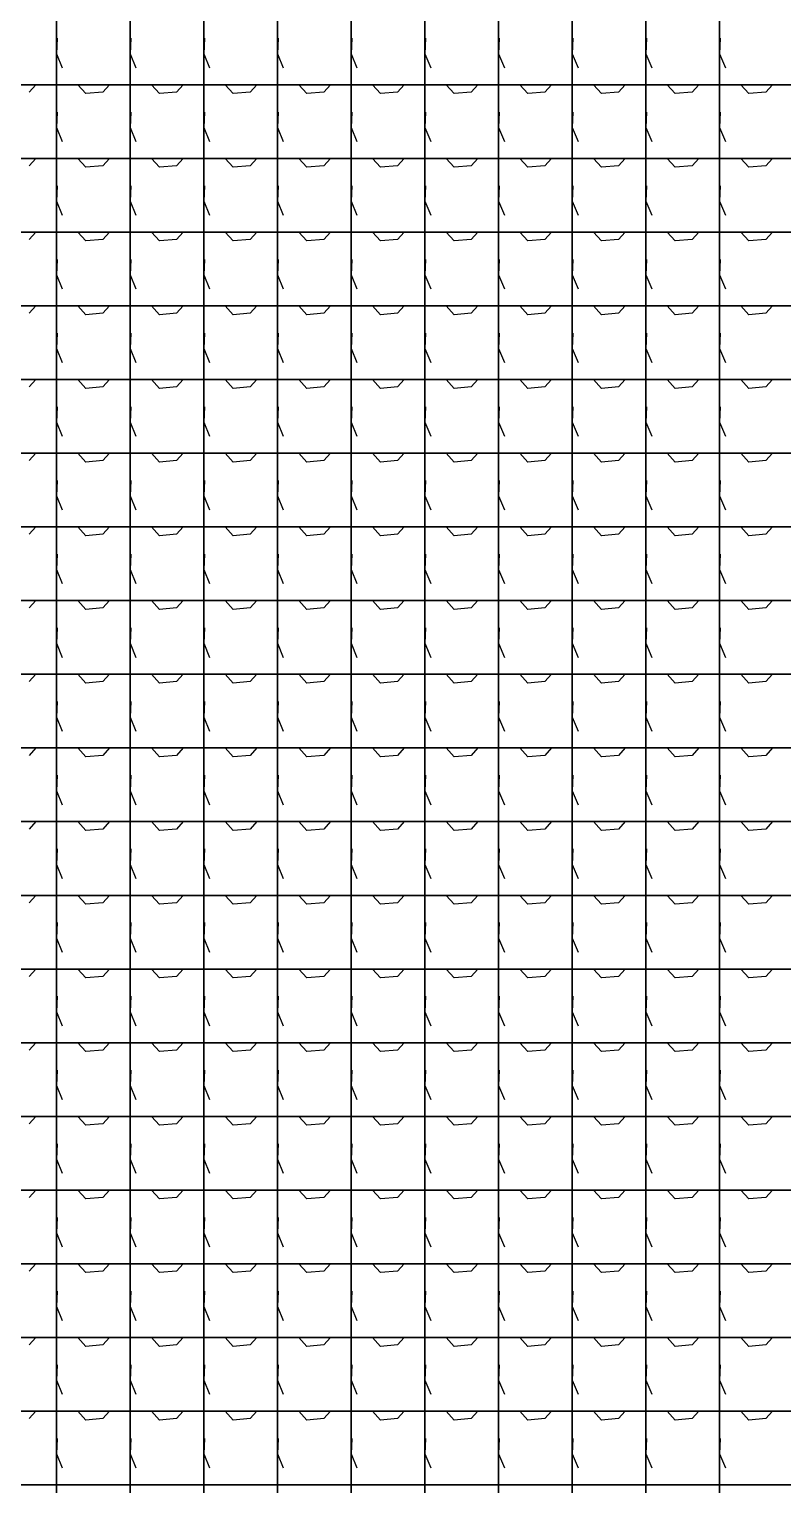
# Model space of a CAD drawing. Header units: inches. Extents: x 0 to 2763, y 0 to 1500.
# Drawn here: x 981 to 1241, y 508 to 1010 of the extents above; entities that cross this region are included whole.
import ezdxf

# ---------------------------------------------------------------- set-up
doc = ezdxf.new("R2010")
doc.units = ezdxf.units.IN
doc.header["$MEASUREMENT"] = 0

# ---------------------------------------------------------------- blocks, each defined once
blk = doc.blocks.new('*U1')
at = {"color": 254, "true_color": 0xfeeab9}
blk.add_lwpolyline([(-12.7, -12.7), (12.7, -12.7), (12.7, 12.7), (-12.7, 12.7), (-12.7, -12.7)], dxfattribs=at)
blk = doc.blocks.new('*U2')
at = {"color": 0, "linetype": 'ByBlock', "lineweight": -2, "transparency": 16777216}
for p in [(965.2, 990.6), (990.6, 990.6), (1016, 990.6), (1041.4, 990.6), (1066.8, 990.6), (1092.2, 990.6), (1117.6, 990.6), (1143, 990.6), (1168.4, 990.6), (1193.8, 990.6), (1219.2, 990.6), (965.2, 965.2), (990.6, 965.2), (1016, 965.2), (1041.4, 965.2), (1066.8, 965.2), (1092.2, 965.2), (1117.6, 965.2), (1143, 965.2), (1168.4, 965.2), (1193.8, 965.2), (1219.2, 965.2), (965.2, 939.8), (990.6, 939.8), (1016, 939.8), (1041.4, 939.8), (1066.8, 939.8), (1092.2, 939.8), (1117.6, 939.8), (1143, 939.8), (1168.4, 939.8), (1193.8, 939.8), (1219.2, 939.8), (965.2, 914.4), (990.6, 914.4), (1016, 914.4), (1041.4, 914.4), (1066.8, 914.4), (1092.2, 914.4), (1117.6, 914.4), (1143, 914.4), (1168.4, 914.4), (1193.8, 914.4), (1219.2, 914.4), (965.2, 889), (990.6, 889), (1016, 889), (1041.4, 889), (1066.8, 889), (1092.2, 889), (1117.6, 889), (1143, 889), (1168.4, 889), (1193.8, 889), (1219.2, 889), (965.2, 863.6), (990.6, 863.6), (1016, 863.6), (1041.4, 863.6), (1066.8, 863.6), (1092.2, 863.6), (1117.6, 863.6), (1143, 863.6), (1168.4, 863.6), (1193.8, 863.6), (1219.2, 863.6), (965.2, 838.2), (990.6, 838.2), (1016, 838.2), (1041.4, 838.2), (1066.8, 838.2), (1092.2, 838.2), (1117.6, 838.2), (1143, 838.2), (1168.4, 838.2), (1193.8, 838.2), (1219.2, 838.2), (965.2, 812.8), (990.6, 812.8), (1016, 812.8), (1041.4, 812.8), (1066.8, 812.8), (1092.2, 812.8), (1117.6, 812.8), (1143, 812.8), (1168.4, 812.8), (1193.8, 812.8), (1219.2, 812.8), (965.2, 787.4), (990.6, 787.4), (1016, 787.4), (1041.4, 787.4), (1066.8, 787.4), (1092.2, 787.4), (1117.6, 787.4), (1143, 787.4), (1168.4, 787.4), (1193.8, 787.4), (1219.2, 787.4), (965.2, 762), (990.6, 762), (1016, 762), (1041.4, 762), (1066.8, 762), (1092.2, 762), (1117.6, 762), (1143, 762), (1168.4, 762), (1193.8, 762), (1219.2, 762), (965.2, 736.6), (990.6, 736.6), (1016, 736.6), (1041.4, 736.6), (1066.8, 736.6), (1092.2, 736.6), (1117.6, 736.6), (1143, 736.6), (1168.4, 736.6), (1193.8, 736.6), (1219.2, 736.6), (965.2, 711.2), (990.6, 711.2), (1016, 711.2), (1041.4, 711.2), (1066.8, 711.2), (1092.2, 711.2), (1117.6, 711.2), (1143, 711.2), (1168.4, 711.2), (1193.8, 711.2), (1219.2, 711.2), (965.2, 685.8), (990.6, 685.8), (1016, 685.8), (1041.4, 685.8), (1066.8, 685.8), (1092.2, 685.8), (1117.6, 685.8), (1143, 685.8), (1168.4, 685.8), (1193.8, 685.8), (1219.2, 685.8), (965.2, 660.4), (990.6, 660.4), (1016, 660.4), (1041.4, 660.4), (1066.8, 660.4), (1092.2, 660.4), (1117.6, 660.4), (1143, 660.4), (1168.4, 660.4), (1193.8, 660.4), (1219.2, 660.4), (965.2, 635), (990.6, 635), (1016, 635), (1041.4, 635), (1066.8, 635), (1092.2, 635), (1117.6, 635), (1143, 635), (1168.4, 635), (1193.8, 635), (1219.2, 635), (965.2, 609.6), (990.6, 609.6), (1016, 609.6), (1041.4, 609.6), (1066.8, 609.6), (1092.2, 609.6), (1117.6, 609.6), (1143, 609.6), (1168.4, 609.6), (1193.8, 609.6), (1219.2, 609.6), (965.2, 584.2), (990.6, 584.2), (1016, 584.2), (1041.4, 584.2), (1066.8, 584.2), (1092.2, 584.2), (1117.6, 584.2), (1143, 584.2), (1168.4, 584.2), (1193.8, 584.2), (1219.2, 584.2), (965.2, 558.8), (990.6, 558.8), (1016, 558.8), (1041.4, 558.8), (1066.8, 558.8), (1092.2, 558.8), (1117.6, 558.8), (1143, 558.8), (1168.4, 558.8), (1193.8, 558.8), (1219.2, 558.8), (965.2, 533.4), (990.6, 533.4), (1016, 533.4), (1041.4, 533.4), (1066.8, 533.4), (1092.2, 533.4), (1117.6, 533.4), (1143, 533.4), (1168.4, 533.4), (1193.8, 533.4), (1219.2, 533.4), (965.2, 508), (990.6, 508), (1016, 508), (1041.4, 508), (1066.8, 508), (1092.2, 508), (1117.6, 508), (1143, 508), (1168.4, 508), (1193.8, 508), (1219.2, 508), (965.2, 482.6), (990.6, 482.6), (1016, 482.6), (1041.4, 482.6), (1066.8, 482.6), (1092.2, 482.6), (1117.6, 482.6), (1143, 482.6), (1168.4, 482.6), (1193.8, 482.6), (1219.2, 482.6)]:
    blk.add_blockref('*U1', p, dxfattribs=at)

msp = doc.modelspace()

# ---------------------------------------------------------------- linework, layer by layer
at = {"linetype": 'Continuous'}
for p, q in [((990.85, 1006.6), (990.6, 1001.27)), ((1016.25, 1006.6), (1016, 1001.27)), ((1041.65, 1006.6), (1041.4, 1001.27)), ((1067.05, 1006.6), (1066.8, 1001.27)), ((1092.45, 1006.6), (1092.2, 1001.27)), ((1117.85, 1006.6), (1117.6, 1001.27)), ((1143.25, 1006.6), (1143, 1001.27)), ((1168.65, 1006.6), (1168.4, 1001.27)), ((1194.05, 1006.6), (1193.8, 1001.27)), ((1219.45, 1006.6), (1219.2, 1001.27)), ((990.6, 1001.27), (992.63, 996.44)), ((1016, 1001.27), (1018.03, 996.44)), ((1041.4, 1001.27), (1043.43, 996.44)), ((1066.8, 1001.27), (1068.83, 996.44)), ((1092.2, 1001.27), (1094.23, 996.44)), ((1117.6, 1001.27), (1119.63, 996.44)), ((1143, 1001.27), (1145.03, 996.44)), ((1168.4, 1001.27), (1170.43, 996.44)), ((1193.8, 1001.27), (1195.83, 996.44)), ((1219.2, 1001.27), (1221.23, 996.44)), ((983.49, 990.6), (981.2, 988.06)), ((1000.76, 987.55), (997.97, 990.6)), ((1008.89, 990.6), (1006.6, 988.06)), ((1026.16, 987.55), (1023.37, 990.6)), ((1034.29, 990.6), (1032, 988.06)), ((1051.56, 987.55), (1048.77, 990.6)), ((1059.69, 990.6), (1057.4, 988.06)), ((1076.96, 987.55), (1074.17, 990.6)), ((1085.09, 990.6), (1082.8, 988.06)), ((1102.36, 987.55), (1099.57, 990.6)), ((1110.49, 990.6), (1108.2, 988.06)), ((1127.76, 987.55), (1124.97, 990.6)), ((1135.89, 990.6), (1133.6, 988.06)), ((1153.16, 987.55), (1150.37, 990.6)), ((1161.29, 990.6), (1159, 988.06)), ((1178.56, 987.55), (1175.77, 990.6)), ((1186.69, 990.6), (1184.4, 988.06)), ((1203.96, 987.55), (1201.17, 990.6)), ((1212.09, 990.6), (1209.8, 988.06)), ((1229.36, 987.55), (1226.57, 990.6)), ((1237.49, 990.6), (1235.2, 988.06)), ((1006.6, 988.06), (1000.76, 987.55)), ((1032, 988.06), (1026.16, 987.55)), ((1057.4, 988.06), (1051.56, 987.55)), ((1082.8, 988.06), (1076.96, 987.55)), ((1108.2, 988.06), (1102.36, 987.55)), ((1133.6, 988.06), (1127.76, 987.55)), ((1159, 988.06), (1153.16, 987.55)), ((1184.4, 988.06), (1178.56, 987.55)), ((1209.8, 988.06), (1203.96, 987.55)), ((1235.2, 988.06), (1229.36, 987.55)), ((990.85, 981.2), (990.6, 975.87)), ((1016.25, 981.2), (1016, 975.87)), ((1041.65, 981.2), (1041.4, 975.87)), ((1067.05, 981.2), (1066.8, 975.87)), ((1092.45, 981.2), (1092.2, 975.87)), ((1117.85, 981.2), (1117.6, 975.87)), ((1143.25, 981.2), (1143, 975.87)), ((1168.65, 981.2), (1168.4, 975.87)), ((1194.05, 981.2), (1193.8, 975.87)), ((1219.45, 981.2), (1219.2, 975.87)), ((990.6, 975.87), (992.63, 971.04)), ((1016, 975.87), (1018.03, 971.04)), ((1041.4, 975.87), (1043.43, 971.04)), ((1066.8, 975.87), (1068.83, 971.04)), ((1092.2, 975.87), (1094.23, 971.04)), ((1117.6, 975.87), (1119.63, 971.04)), ((1143, 975.87), (1145.03, 971.04)), ((1168.4, 975.87), (1170.43, 971.04)), ((1193.8, 975.87), (1195.83, 971.04)), ((1219.2, 975.87), (1221.23, 971.04)), ((983.49, 965.2), (981.2, 962.66)), ((1000.76, 962.15), (997.97, 965.2)), ((1008.89, 965.2), (1006.6, 962.66)), ((1026.16, 962.15), (1023.37, 965.2)), ((1034.29, 965.2), (1032, 962.66)), ((1051.56, 962.15), (1048.77, 965.2)), ((1059.69, 965.2), (1057.4, 962.66)), ((1076.96, 962.15), (1074.17, 965.2)), ((1085.09, 965.2), (1082.8, 962.66)), ((1102.36, 962.15), (1099.57, 965.2)), ((1110.49, 965.2), (1108.2, 962.66)), ((1127.76, 962.15), (1124.97, 965.2)), ((1135.89, 965.2), (1133.6, 962.66)), ((1153.16, 962.15), (1150.37, 965.2)), ((1161.29, 965.2), (1159, 962.66)), ((1178.56, 962.15), (1175.77, 965.2)), ((1186.69, 965.2), (1184.4, 962.66)), ((1203.96, 962.15), (1201.17, 965.2)), ((1212.09, 965.2), (1209.8, 962.66)), ((1229.36, 962.15), (1226.57, 965.2)), ((1237.49, 965.2), (1235.2, 962.66)), ((1006.6, 962.66), (1000.76, 962.15)), ((1032, 962.66), (1026.16, 962.15)), ((1057.4, 962.66), (1051.56, 962.15)), ((1082.8, 962.66), (1076.96, 962.15)), ((1108.2, 962.66), (1102.36, 962.15)), ((1133.6, 962.66), (1127.76, 962.15)), ((1159, 962.66), (1153.16, 962.15)), ((1184.4, 962.66), (1178.56, 962.15)), ((1209.8, 962.66), (1203.96, 962.15)), ((1235.2, 962.66), (1229.36, 962.15)), ((990.85, 955.8), (990.6, 950.47)), ((1016.25, 955.8), (1016, 950.47)), ((1041.65, 955.8), (1041.4, 950.47)), ((1067.05, 955.8), (1066.8, 950.47)), ((1092.45, 955.8), (1092.2, 950.47)), ((1117.85, 955.8), (1117.6, 950.47)), ((1143.25, 955.8), (1143, 950.47)), ((1168.65, 955.8), (1168.4, 950.47)), ((1194.05, 955.8), (1193.8, 950.47)), ((1219.45, 955.8), (1219.2, 950.47)), ((990.6, 950.47), (992.63, 945.64)), ((1016, 950.47), (1018.03, 945.64)), ((1041.4, 950.47), (1043.43, 945.64)), ((1066.8, 950.47), (1068.83, 945.64)), ((1092.2, 950.47), (1094.23, 945.64)), ((1117.6, 950.47), (1119.63, 945.64)), ((1143, 950.47), (1145.03, 945.64)), ((1168.4, 950.47), (1170.43, 945.64)), ((1193.8, 950.47), (1195.83, 945.64)), ((1219.2, 950.47), (1221.23, 945.64)), ((983.49, 939.8), (981.2, 937.26)), ((1000.76, 936.75), (997.97, 939.8)), ((1008.89, 939.8), (1006.6, 937.26)), ((1026.16, 936.75), (1023.37, 939.8)), ((1034.29, 939.8), (1032, 937.26)), ((1051.56, 936.75), (1048.77, 939.8)), ((1059.69, 939.8), (1057.4, 937.26)), ((1076.96, 936.75), (1074.17, 939.8)), ((1085.09, 939.8), (1082.8, 937.26)), ((1102.36, 936.75), (1099.57, 939.8)), ((1110.49, 939.8), (1108.2, 937.26)), ((1127.76, 936.75), (1124.97, 939.8)), ((1135.89, 939.8), (1133.6, 937.26)), ((1153.16, 936.75), (1150.37, 939.8)), ((1161.29, 939.8), (1159, 937.26)), ((1178.56, 936.75), (1175.77, 939.8)), ((1186.69, 939.8), (1184.4, 937.26)), ((1203.96, 936.75), (1201.17, 939.8)), ((1212.09, 939.8), (1209.8, 937.26)), ((1229.36, 936.75), (1226.57, 939.8)), ((1237.49, 939.8), (1235.2, 937.26)), ((1006.6, 937.26), (1000.76, 936.75)), ((1032, 937.26), (1026.16, 936.75)), ((1057.4, 937.26), (1051.56, 936.75)), ((1082.8, 937.26), (1076.96, 936.75)), ((1108.2, 937.26), (1102.36, 936.75)), ((1133.6, 937.26), (1127.76, 936.75)), ((1159, 937.26), (1153.16, 936.75)), ((1184.4, 937.26), (1178.56, 936.75)), ((1209.8, 937.26), (1203.96, 936.75)), ((1235.2, 937.26), (1229.36, 936.75)), ((990.85, 930.4), (990.6, 925.07)), ((1016.25, 930.4), (1016, 925.07)), ((1041.65, 930.4), (1041.4, 925.07)), ((1067.05, 930.4), (1066.8, 925.07)), ((1092.45, 930.4), (1092.2, 925.07)), ((1117.85, 930.4), (1117.6, 925.07)), ((1143.25, 930.4), (1143, 925.07)), ((1168.65, 930.4), (1168.4, 925.07)), ((1194.05, 930.4), (1193.8, 925.07)), ((1219.45, 930.4), (1219.2, 925.07)), ((990.6, 925.07), (992.63, 920.24)), ((1016, 925.07), (1018.03, 920.24)), ((1041.4, 925.07), (1043.43, 920.24)), ((1066.8, 925.07), (1068.83, 920.24)), ((1092.2, 925.07), (1094.23, 920.24)), ((1117.6, 925.07), (1119.63, 920.24)), ((1143, 925.07), (1145.03, 920.24)), ((1168.4, 925.07), (1170.43, 920.24)), ((1193.8, 925.07), (1195.83, 920.24)), ((1219.2, 925.07), (1221.23, 920.24)), ((983.49, 914.4), (981.2, 911.86)), ((1000.76, 911.35), (997.97, 914.4)), ((1008.89, 914.4), (1006.6, 911.86)), ((1026.16, 911.35), (1023.37, 914.4)), ((1034.29, 914.4), (1032, 911.86)), ((1051.56, 911.35), (1048.77, 914.4)), ((1059.69, 914.4), (1057.4, 911.86)), ((1076.96, 911.35), (1074.17, 914.4)), ((1085.09, 914.4), (1082.8, 911.86)), ((1102.36, 911.35), (1099.57, 914.4)), ((1110.49, 914.4), (1108.2, 911.86)), ((1127.76, 911.35), (1124.97, 914.4)), ((1135.89, 914.4), (1133.6, 911.86)), ((1153.16, 911.35), (1150.37, 914.4)), ((1161.29, 914.4), (1159, 911.86)), ((1178.56, 911.35), (1175.77, 914.4)), ((1186.69, 914.4), (1184.4, 911.86)), ((1203.96, 911.35), (1201.17, 914.4)), ((1212.09, 914.4), (1209.8, 911.86)), ((1229.36, 911.35), (1226.57, 914.4)), ((1237.49, 914.4), (1235.2, 911.86)), ((1006.6, 911.86), (1000.76, 911.35)), ((1032, 911.86), (1026.16, 911.35)), ((1057.4, 911.86), (1051.56, 911.35)), ((1082.8, 911.86), (1076.96, 911.35)), ((1108.2, 911.86), (1102.36, 911.35)), ((1133.6, 911.86), (1127.76, 911.35)), ((1159, 911.86), (1153.16, 911.35)), ((1184.4, 911.86), (1178.56, 911.35)), ((1209.8, 911.86), (1203.96, 911.35)), ((1235.2, 911.86), (1229.36, 911.35)), ((990.85, 905), (990.6, 899.67)), ((1016.25, 905), (1016, 899.67)), ((1041.65, 905), (1041.4, 899.67)), ((1067.05, 905), (1066.8, 899.67)), ((1092.45, 905), (1092.2, 899.67)), ((1117.85, 905), (1117.6, 899.67)), ((1143.25, 905), (1143, 899.67)), ((1168.65, 905), (1168.4, 899.67)), ((1194.05, 905), (1193.8, 899.67)), ((1219.45, 905), (1219.2, 899.67)), ((990.6, 899.67), (992.63, 894.84)), ((1016, 899.67), (1018.03, 894.84)), ((1041.4, 899.67), (1043.43, 894.84)), ((1066.8, 899.67), (1068.83, 894.84)), ((1092.2, 899.67), (1094.23, 894.84)), ((1117.6, 899.67), (1119.63, 894.84)), ((1143, 899.67), (1145.03, 894.84)), ((1168.4, 899.67), (1170.43, 894.84)), ((1193.8, 899.67), (1195.83, 894.84)), ((1219.2, 899.67), (1221.23, 894.84)), ((983.49, 889), (981.2, 886.46)), ((1000.76, 885.95), (997.97, 889)), ((1008.89, 889), (1006.6, 886.46)), ((1026.16, 885.95), (1023.37, 889)), ((1034.29, 889), (1032, 886.46)), ((1051.56, 885.95), (1048.77, 889)), ((1059.69, 889), (1057.4, 886.46)), ((1076.96, 885.95), (1074.17, 889)), ((1085.09, 889), (1082.8, 886.46)), ((1102.36, 885.95), (1099.57, 889)), ((1110.49, 889), (1108.2, 886.46)), ((1127.76, 885.95), (1124.97, 889)), ((1135.89, 889), (1133.6, 886.46)), ((1153.16, 885.95), (1150.37, 889)), ((1161.29, 889), (1159, 886.46)), ((1178.56, 885.95), (1175.77, 889)), ((1186.69, 889), (1184.4, 886.46)), ((1203.96, 885.95), (1201.17, 889)), ((1212.09, 889), (1209.8, 886.46)), ((1229.36, 885.95), (1226.57, 889)), ((1237.49, 889), (1235.2, 886.46)), ((1006.6, 886.46), (1000.76, 885.95)), ((1032, 886.46), (1026.16, 885.95)), ((1057.4, 886.46), (1051.56, 885.95)), ((1082.8, 886.46), (1076.96, 885.95)), ((1108.2, 886.46), (1102.36, 885.95)), ((1133.6, 886.46), (1127.76, 885.95)), ((1159, 886.46), (1153.16, 885.95)), ((1184.4, 886.46), (1178.56, 885.95)), ((1209.8, 886.46), (1203.96, 885.95)), ((1235.2, 886.46), (1229.36, 885.95)), ((990.85, 879.6), (990.6, 874.27)), ((1016.25, 879.6), (1016, 874.27)), ((1041.65, 879.6), (1041.4, 874.27)), ((1067.05, 879.6), (1066.8, 874.27)), ((1092.45, 879.6), (1092.2, 874.27)), ((1117.85, 879.6), (1117.6, 874.27)), ((1143.25, 879.6), (1143, 874.27)), ((1168.65, 879.6), (1168.4, 874.27)), ((1194.05, 879.6), (1193.8, 874.27)), ((1219.45, 879.6), (1219.2, 874.27)), ((990.6, 874.27), (992.63, 869.44)), ((1016, 874.27), (1018.03, 869.44)), ((1041.4, 874.27), (1043.43, 869.44)), ((1066.8, 874.27), (1068.83, 869.44)), ((1092.2, 874.27), (1094.23, 869.44)), ((1117.6, 874.27), (1119.63, 869.44)), ((1143, 874.27), (1145.03, 869.44)), ((1168.4, 874.27), (1170.43, 869.44)), ((1193.8, 874.27), (1195.83, 869.44)), ((1219.2, 874.27), (1221.23, 869.44)), ((983.49, 863.6), (981.2, 861.06)), ((1000.76, 860.55), (997.97, 863.6)), ((1008.89, 863.6), (1006.6, 861.06)), ((1026.16, 860.55), (1023.37, 863.6)), ((1034.29, 863.6), (1032, 861.06)), ((1051.56, 860.55), (1048.77, 863.6)), ((1059.69, 863.6), (1057.4, 861.06)), ((1076.96, 860.55), (1074.17, 863.6)), ((1085.09, 863.6), (1082.8, 861.06)), ((1102.36, 860.55), (1099.57, 863.6)), ((1110.49, 863.6), (1108.2, 861.06)), ((1127.76, 860.55), (1124.97, 863.6)), ((1135.89, 863.6), (1133.6, 861.06)), ((1153.16, 860.55), (1150.37, 863.6)), ((1161.29, 863.6), (1159, 861.06)), ((1178.56, 860.55), (1175.77, 863.6)), ((1186.69, 863.6), (1184.4, 861.06)), ((1203.96, 860.55), (1201.17, 863.6)), ((1212.09, 863.6), (1209.8, 861.06)), ((1229.36, 860.55), (1226.57, 863.6)), ((1237.49, 863.6), (1235.2, 861.06)), ((1006.6, 861.06), (1000.76, 860.55)), ((1032, 861.06), (1026.16, 860.55)), ((1057.4, 861.06), (1051.56, 860.55)), ((1082.8, 861.06), (1076.96, 860.55)), ((1108.2, 861.06), (1102.36, 860.55)), ((1133.6, 861.06), (1127.76, 860.55)), ((1159, 861.06), (1153.16, 860.55)), ((1184.4, 861.06), (1178.56, 860.55)), ((1209.8, 861.06), (1203.96, 860.55)), ((1235.2, 861.06), (1229.36, 860.55)), ((990.85, 854.2), (990.6, 848.87)), ((1016.25, 854.2), (1016, 848.87)), ((1041.65, 854.2), (1041.4, 848.87)), ((1067.05, 854.2), (1066.8, 848.87)), ((1092.45, 854.2), (1092.2, 848.87)), ((1117.85, 854.2), (1117.6, 848.87)), ((1143.25, 854.2), (1143, 848.87)), ((1168.65, 854.2), (1168.4, 848.87)), ((1194.05, 854.2), (1193.8, 848.87)), ((1219.45, 854.2), (1219.2, 848.87)), ((990.6, 848.87), (992.63, 844.04)), ((1016, 848.87), (1018.03, 844.04)), ((1041.4, 848.87), (1043.43, 844.04)), ((1066.8, 848.87), (1068.83, 844.04)), ((1092.2, 848.87), (1094.23, 844.04)), ((1117.6, 848.87), (1119.63, 844.04)), ((1143, 848.87), (1145.03, 844.04)), ((1168.4, 848.87), (1170.43, 844.04)), ((1193.8, 848.87), (1195.83, 844.04)), ((1219.2, 848.87), (1221.23, 844.04)), ((983.49, 838.2), (981.2, 835.66)), ((1000.76, 835.15), (997.97, 838.2)), ((1008.89, 838.2), (1006.6, 835.66)), ((1026.16, 835.15), (1023.37, 838.2)), ((1034.29, 838.2), (1032, 835.66)), ((1051.56, 835.15), (1048.77, 838.2)), ((1059.69, 838.2), (1057.4, 835.66)), ((1076.96, 835.15), (1074.17, 838.2)), ((1085.09, 838.2), (1082.8, 835.66)), ((1102.36, 835.15), (1099.57, 838.2)), ((1110.49, 838.2), (1108.2, 835.66)), ((1127.76, 835.15), (1124.97, 838.2)), ((1135.89, 838.2), (1133.6, 835.66)), ((1153.16, 835.15), (1150.37, 838.2)), ((1161.29, 838.2), (1159, 835.66)), ((1178.56, 835.15), (1175.77, 838.2)), ((1186.69, 838.2), (1184.4, 835.66)), ((1203.96, 835.15), (1201.17, 838.2)), ((1212.09, 838.2), (1209.8, 835.66)), ((1229.36, 835.15), (1226.57, 838.2)), ((1237.49, 838.2), (1235.2, 835.66)), ((1006.6, 835.66), (1000.76, 835.15)), ((1032, 835.66), (1026.16, 835.15)), ((1057.4, 835.66), (1051.56, 835.15)), ((1082.8, 835.66), (1076.96, 835.15)), ((1108.2, 835.66), (1102.36, 835.15)), ((1133.6, 835.66), (1127.76, 835.15)), ((1159, 835.66), (1153.16, 835.15)), ((1184.4, 835.66), (1178.56, 835.15)), ((1209.8, 835.66), (1203.96, 835.15)), ((1235.2, 835.66), (1229.36, 835.15)), ((990.85, 828.8), (990.6, 823.47)), ((1016.25, 828.8), (1016, 823.47)), ((1041.65, 828.8), (1041.4, 823.47)), ((1067.05, 828.8), (1066.8, 823.47)), ((1092.45, 828.8), (1092.2, 823.47)), ((1117.85, 828.8), (1117.6, 823.47)), ((1143.25, 828.8), (1143, 823.47)), ((1168.65, 828.8), (1168.4, 823.47)), ((1194.05, 828.8), (1193.8, 823.47)), ((1219.45, 828.8), (1219.2, 823.47)), ((990.6, 823.47), (992.63, 818.64)), ((1016, 823.47), (1018.03, 818.64)), ((1041.4, 823.47), (1043.43, 818.64)), ((1066.8, 823.47), (1068.83, 818.64)), ((1092.2, 823.47), (1094.23, 818.64)), ((1117.6, 823.47), (1119.63, 818.64)), ((1143, 823.47), (1145.03, 818.64)), ((1168.4, 823.47), (1170.43, 818.64)), ((1193.8, 823.47), (1195.83, 818.64)), ((1219.2, 823.47), (1221.23, 818.64)), ((983.49, 812.8), (981.2, 810.26)), ((1000.76, 809.75), (997.97, 812.8)), ((1006.6, 810.26), (1000.76, 809.75)), ((1008.89, 812.8), (1006.6, 810.26)), ((1026.16, 809.75), (1023.37, 812.8)), ((1032, 810.26), (1026.16, 809.75)), ((1034.29, 812.8), (1032, 810.26)), ((1051.56, 809.75), (1048.77, 812.8)), ((1057.4, 810.26), (1051.56, 809.75)), ((1059.69, 812.8), (1057.4, 810.26)), ((1076.96, 809.75), (1074.17, 812.8)), ((1082.8, 810.26), (1076.96, 809.75)), ((1085.09, 812.8), (1082.8, 810.26)), ((1102.36, 809.75), (1099.57, 812.8)), ((1108.2, 810.26), (1102.36, 809.75)), ((1110.49, 812.8), (1108.2, 810.26)), ((1127.76, 809.75), (1124.97, 812.8)), ((1133.6, 810.26), (1127.76, 809.75)), ((1135.89, 812.8), (1133.6, 810.26)), ((1153.16, 809.75), (1150.37, 812.8)), ((1159, 810.26), (1153.16, 809.75)), ((1161.29, 812.8), (1159, 810.26)), ((1178.56, 809.75), (1175.77, 812.8)), ((1184.4, 810.26), (1178.56, 809.75)), ((1186.69, 812.8), (1184.4, 810.26)), ((1203.96, 809.75), (1201.17, 812.8)), ((1209.8, 810.26), (1203.96, 809.75)), ((1212.09, 812.8), (1209.8, 810.26)), ((1229.36, 809.75), (1226.57, 812.8)), ((1235.2, 810.26), (1229.36, 809.75)), ((1237.49, 812.8), (1235.2, 810.26)), ((990.85, 803.4), (990.6, 798.07)), ((1016.25, 803.4), (1016, 798.07)), ((1041.65, 803.4), (1041.4, 798.07)), ((1067.05, 803.4), (1066.8, 798.07)), ((1092.45, 803.4), (1092.2, 798.07)), ((1117.85, 803.4), (1117.6, 798.07)), ((1143.25, 803.4), (1143, 798.07)), ((1168.65, 803.4), (1168.4, 798.07)), ((1194.05, 803.4), (1193.8, 798.07)), ((1219.45, 803.4), (1219.2, 798.07)), ((990.6, 798.07), (992.63, 793.24)), ((1016, 798.07), (1018.03, 793.24)), ((1041.4, 798.07), (1043.43, 793.24)), ((1066.8, 798.07), (1068.83, 793.24)), ((1092.2, 798.07), (1094.23, 793.24)), ((1117.6, 798.07), (1119.63, 793.24)), ((1143, 798.07), (1145.03, 793.24)), ((1168.4, 798.07), (1170.43, 793.24)), ((1193.8, 798.07), (1195.83, 793.24)), ((1219.2, 798.07), (1221.23, 793.24)), ((983.49, 787.4), (981.2, 784.86)), ((1000.76, 784.35), (997.97, 787.4)), ((1006.6, 784.86), (1000.76, 784.35)), ((1008.89, 787.4), (1006.6, 784.86)), ((1026.16, 784.35), (1023.37, 787.4)), ((1032, 784.86), (1026.16, 784.35)), ((1034.29, 787.4), (1032, 784.86)), ((1051.56, 784.35), (1048.77, 787.4)), ((1057.4, 784.86), (1051.56, 784.35)), ((1059.69, 787.4), (1057.4, 784.86)), ((1076.96, 784.35), (1074.17, 787.4)), ((1082.8, 784.86), (1076.96, 784.35)), ((1085.09, 787.4), (1082.8, 784.86)), ((1102.36, 784.35), (1099.57, 787.4)), ((1108.2, 784.86), (1102.36, 784.35)), ((1110.49, 787.4), (1108.2, 784.86)), ((1127.76, 784.35), (1124.97, 787.4)), ((1133.6, 784.86), (1127.76, 784.35)), ((1135.89, 787.4), (1133.6, 784.86)), ((1153.16, 784.35), (1150.37, 787.4)), ((1159, 784.86), (1153.16, 784.35)), ((1161.29, 787.4), (1159, 784.86)), ((1178.56, 784.35), (1175.77, 787.4)), ((1184.4, 784.86), (1178.56, 784.35)), ((1186.69, 787.4), (1184.4, 784.86)), ((1203.96, 784.35), (1201.17, 787.4)), ((1209.8, 784.86), (1203.96, 784.35)), ((1212.09, 787.4), (1209.8, 784.86)), ((1229.36, 784.35), (1226.57, 787.4)), ((1235.2, 784.86), (1229.36, 784.35)), ((1237.49, 787.4), (1235.2, 784.86)), ((990.85, 778), (990.6, 772.67)), ((1016.25, 778), (1016, 772.67)), ((1041.65, 778), (1041.4, 772.67)), ((1067.05, 778), (1066.8, 772.67)), ((1092.45, 778), (1092.2, 772.67)), ((1117.85, 778), (1117.6, 772.67)), ((1143.25, 778), (1143, 772.67)), ((1168.65, 778), (1168.4, 772.67)), ((1194.05, 778), (1193.8, 772.67)), ((1219.45, 778), (1219.2, 772.67)), ((990.6, 772.67), (992.63, 767.84)), ((1016, 772.67), (1018.03, 767.84)), ((1041.4, 772.67), (1043.43, 767.84)), ((1066.8, 772.67), (1068.83, 767.84)), ((1092.2, 772.67), (1094.23, 767.84)), ((1117.6, 772.67), (1119.63, 767.84)), ((1143, 772.67), (1145.03, 767.84)), ((1168.4, 772.67), (1170.43, 767.84)), ((1193.8, 772.67), (1195.83, 767.84)), ((1219.2, 772.67), (1221.23, 767.84)), ((983.49, 762), (981.2, 759.46)), ((1000.76, 758.95), (997.97, 762)), ((1006.6, 759.46), (1000.76, 758.95)), ((1008.89, 762), (1006.6, 759.46)), ((1026.16, 758.95), (1023.37, 762)), ((1032, 759.46), (1026.16, 758.95)), ((1034.29, 762), (1032, 759.46)), ((1051.56, 758.95), (1048.77, 762)), ((1057.4, 759.46), (1051.56, 758.95)), ((1059.69, 762), (1057.4, 759.46)), ((1076.96, 758.95), (1074.17, 762)), ((1082.8, 759.46), (1076.96, 758.95)), ((1085.09, 762), (1082.8, 759.46)), ((1102.36, 758.95), (1099.57, 762)), ((1108.2, 759.46), (1102.36, 758.95)), ((1110.49, 762), (1108.2, 759.46)), ((1127.76, 758.95), (1124.97, 762)), ((1133.6, 759.46), (1127.76, 758.95)), ((1135.89, 762), (1133.6, 759.46)), ((1153.16, 758.95), (1150.37, 762)), ((1159, 759.46), (1153.16, 758.95)), ((1161.29, 762), (1159, 759.46)), ((1178.56, 758.95), (1175.77, 762)), ((1184.4, 759.46), (1178.56, 758.95)), ((1186.69, 762), (1184.4, 759.46)), ((1203.96, 758.95), (1201.17, 762)), ((1209.8, 759.46), (1203.96, 758.95)), ((1212.09, 762), (1209.8, 759.46)), ((1229.36, 758.95), (1226.57, 762)), ((1235.2, 759.46), (1229.36, 758.95)), ((1237.49, 762), (1235.2, 759.46)), ((990.85, 752.6), (990.6, 747.27)), ((1016.25, 752.6), (1016, 747.27)), ((1041.65, 752.6), (1041.4, 747.27)), ((1067.05, 752.6), (1066.8, 747.27)), ((1092.45, 752.6), (1092.2, 747.27)), ((1117.85, 752.6), (1117.6, 747.27)), ((1143.25, 752.6), (1143, 747.27)), ((1168.65, 752.6), (1168.4, 747.27)), ((1194.05, 752.6), (1193.8, 747.27)), ((1219.45, 752.6), (1219.2, 747.27)), ((990.6, 747.27), (992.63, 742.44)), ((1016, 747.27), (1018.03, 742.44)), ((1041.4, 747.27), (1043.43, 742.44)), ((1066.8, 747.27), (1068.83, 742.44)), ((1092.2, 747.27), (1094.23, 742.44)), ((1117.6, 747.27), (1119.63, 742.44)), ((1143, 747.27), (1145.03, 742.44)), ((1168.4, 747.27), (1170.43, 742.44)), ((1193.8, 747.27), (1195.83, 742.44)), ((1219.2, 747.27), (1221.23, 742.44)), ((983.49, 736.6), (981.2, 734.06)), ((1000.76, 733.55), (997.97, 736.6)), ((1006.6, 734.06), (1000.76, 733.55)), ((1008.89, 736.6), (1006.6, 734.06)), ((1026.16, 733.55), (1023.37, 736.6)), ((1032, 734.06), (1026.16, 733.55)), ((1034.29, 736.6), (1032, 734.06)), ((1051.56, 733.55), (1048.77, 736.6)), ((1057.4, 734.06), (1051.56, 733.55)), ((1059.69, 736.6), (1057.4, 734.06)), ((1076.96, 733.55), (1074.17, 736.6)), ((1082.8, 734.06), (1076.96, 733.55)), ((1085.09, 736.6), (1082.8, 734.06)), ((1102.36, 733.55), (1099.57, 736.6)), ((1108.2, 734.06), (1102.36, 733.55)), ((1110.49, 736.6), (1108.2, 734.06)), ((1127.76, 733.55), (1124.97, 736.6)), ((1133.6, 734.06), (1127.76, 733.55)), ((1135.89, 736.6), (1133.6, 734.06)), ((1153.16, 733.55), (1150.37, 736.6)), ((1159, 734.06), (1153.16, 733.55)), ((1161.29, 736.6), (1159, 734.06)), ((1178.56, 733.55), (1175.77, 736.6)), ((1184.4, 734.06), (1178.56, 733.55)), ((1186.69, 736.6), (1184.4, 734.06)), ((1203.96, 733.55), (1201.17, 736.6)), ((1209.8, 734.06), (1203.96, 733.55)), ((1212.09, 736.6), (1209.8, 734.06)), ((1229.36, 733.55), (1226.57, 736.6)), ((1235.2, 734.06), (1229.36, 733.55)), ((1237.49, 736.6), (1235.2, 734.06)), ((990.85, 727.2), (990.6, 721.87)), ((1016.25, 727.2), (1016, 721.87)), ((1041.65, 727.2), (1041.4, 721.87)), ((1067.05, 727.2), (1066.8, 721.87)), ((1092.45, 727.2), (1092.2, 721.87)), ((1117.85, 727.2), (1117.6, 721.87)), ((1143.25, 727.2), (1143, 721.87)), ((1168.65, 727.2), (1168.4, 721.87)), ((1194.05, 727.2), (1193.8, 721.87)), ((1219.45, 727.2), (1219.2, 721.87)), ((990.6, 721.87), (992.63, 717.04)), ((1016, 721.87), (1018.03, 717.04)), ((1041.4, 721.87), (1043.43, 717.04)), ((1066.8, 721.87), (1068.83, 717.04)), ((1092.2, 721.87), (1094.23, 717.04)), ((1117.6, 721.87), (1119.63, 717.04)), ((1143, 721.87), (1145.03, 717.04)), ((1168.4, 721.87), (1170.43, 717.04)), ((1193.8, 721.87), (1195.83, 717.04)), ((1219.2, 721.87), (1221.23, 717.04)), ((983.49, 711.2), (981.2, 708.66)), ((1000.76, 708.15), (997.97, 711.2)), ((1006.6, 708.66), (1000.76, 708.15)), ((1008.89, 711.2), (1006.6, 708.66)), ((1026.16, 708.15), (1023.37, 711.2)), ((1032, 708.66), (1026.16, 708.15)), ((1034.29, 711.2), (1032, 708.66)), ((1051.56, 708.15), (1048.77, 711.2)), ((1057.4, 708.66), (1051.56, 708.15)), ((1059.69, 711.2), (1057.4, 708.66)), ((1076.96, 708.15), (1074.17, 711.2)), ((1082.8, 708.66), (1076.96, 708.15)), ((1085.09, 711.2), (1082.8, 708.66)), ((1102.36, 708.15), (1099.57, 711.2)), ((1108.2, 708.66), (1102.36, 708.15)), ((1110.49, 711.2), (1108.2, 708.66)), ((1127.76, 708.15), (1124.97, 711.2)), ((1133.6, 708.66), (1127.76, 708.15)), ((1135.89, 711.2), (1133.6, 708.66)), ((1153.16, 708.15), (1150.37, 711.2)), ((1159, 708.66), (1153.16, 708.15)), ((1161.29, 711.2), (1159, 708.66)), ((1178.56, 708.15), (1175.77, 711.2)), ((1184.4, 708.66), (1178.56, 708.15)), ((1186.69, 711.2), (1184.4, 708.66)), ((1203.96, 708.15), (1201.17, 711.2)), ((1209.8, 708.66), (1203.96, 708.15)), ((1212.09, 711.2), (1209.8, 708.66)), ((1229.36, 708.15), (1226.57, 711.2)), ((1235.2, 708.66), (1229.36, 708.15)), ((1237.49, 711.2), (1235.2, 708.66)), ((990.85, 701.8), (990.6, 696.47)), ((1016.25, 701.8), (1016, 696.47)), ((1041.65, 701.8), (1041.4, 696.47)), ((1067.05, 701.8), (1066.8, 696.47)), ((1092.45, 701.8), (1092.2, 696.47)), ((1117.85, 701.8), (1117.6, 696.47)), ((1143.25, 701.8), (1143, 696.47)), ((1168.65, 701.8), (1168.4, 696.47)), ((1194.05, 701.8), (1193.8, 696.47)), ((1219.45, 701.8), (1219.2, 696.47)), ((990.6, 696.47), (992.63, 691.64)), ((1016, 696.47), (1018.03, 691.64)), ((1041.4, 696.47), (1043.43, 691.64)), ((1066.8, 696.47), (1068.83, 691.64)), ((1092.2, 696.47), (1094.23, 691.64)), ((1117.6, 696.47), (1119.63, 691.64)), ((1143, 696.47), (1145.03, 691.64)), ((1168.4, 696.47), (1170.43, 691.64)), ((1193.8, 696.47), (1195.83, 691.64)), ((1219.2, 696.47), (1221.23, 691.64)), ((983.49, 685.8), (981.2, 683.26)), ((1000.76, 682.75), (997.97, 685.8)), ((1006.6, 683.26), (1000.76, 682.75)), ((1008.89, 685.8), (1006.6, 683.26)), ((1026.16, 682.75), (1023.37, 685.8)), ((1032, 683.26), (1026.16, 682.75)), ((1034.29, 685.8), (1032, 683.26)), ((1051.56, 682.75), (1048.77, 685.8)), ((1057.4, 683.26), (1051.56, 682.75)), ((1059.69, 685.8), (1057.4, 683.26)), ((1076.96, 682.75), (1074.17, 685.8)), ((1082.8, 683.26), (1076.96, 682.75)), ((1085.09, 685.8), (1082.8, 683.26)), ((1102.36, 682.75), (1099.57, 685.8)), ((1108.2, 683.26), (1102.36, 682.75)), ((1110.49, 685.8), (1108.2, 683.26)), ((1127.76, 682.75), (1124.97, 685.8)), ((1133.6, 683.26), (1127.76, 682.75)), ((1135.89, 685.8), (1133.6, 683.26)), ((1153.16, 682.75), (1150.37, 685.8)), ((1159, 683.26), (1153.16, 682.75)), ((1161.29, 685.8), (1159, 683.26)), ((1178.56, 682.75), (1175.77, 685.8)), ((1184.4, 683.26), (1178.56, 682.75)), ((1186.69, 685.8), (1184.4, 683.26)), ((1203.96, 682.75), (1201.17, 685.8)), ((1209.8, 683.26), (1203.96, 682.75)), ((1212.09, 685.8), (1209.8, 683.26)), ((1229.36, 682.75), (1226.57, 685.8)), ((1235.2, 683.26), (1229.36, 682.75)), ((1237.49, 685.8), (1235.2, 683.26)), ((990.85, 676.4), (990.6, 671.07)), ((1016.25, 676.4), (1016, 671.07)), ((1041.65, 676.4), (1041.4, 671.07)), ((1067.05, 676.4), (1066.8, 671.07)), ((1092.45, 676.4), (1092.2, 671.07)), ((1117.85, 676.4), (1117.6, 671.07)), ((1143.25, 676.4), (1143, 671.07)), ((1168.65, 676.4), (1168.4, 671.07)), ((1194.05, 676.4), (1193.8, 671.07)), ((1219.45, 676.4), (1219.2, 671.07)), ((990.6, 671.07), (992.63, 666.24)), ((1016, 671.07), (1018.03, 666.24)), ((1041.4, 671.07), (1043.43, 666.24)), ((1066.8, 671.07), (1068.83, 666.24)), ((1092.2, 671.07), (1094.23, 666.24)), ((1117.6, 671.07), (1119.63, 666.24)), ((1143, 671.07), (1145.03, 666.24)), ((1168.4, 671.07), (1170.43, 666.24)), ((1193.8, 671.07), (1195.83, 666.24)), ((1219.2, 671.07), (1221.23, 666.24)), ((983.49, 660.4), (981.2, 657.86)), ((1000.76, 657.35), (997.97, 660.4)), ((1006.6, 657.86), (1000.76, 657.35)), ((1008.89, 660.4), (1006.6, 657.86)), ((1026.16, 657.35), (1023.37, 660.4)), ((1032, 657.86), (1026.16, 657.35)), ((1034.29, 660.4), (1032, 657.86)), ((1051.56, 657.35), (1048.77, 660.4)), ((1057.4, 657.86), (1051.56, 657.35)), ((1059.69, 660.4), (1057.4, 657.86)), ((1076.96, 657.35), (1074.17, 660.4)), ((1082.8, 657.86), (1076.96, 657.35)), ((1085.09, 660.4), (1082.8, 657.86)), ((1102.36, 657.35), (1099.57, 660.4)), ((1108.2, 657.86), (1102.36, 657.35)), ((1110.49, 660.4), (1108.2, 657.86)), ((1127.76, 657.35), (1124.97, 660.4)), ((1133.6, 657.86), (1127.76, 657.35)), ((1135.89, 660.4), (1133.6, 657.86)), ((1153.16, 657.35), (1150.37, 660.4)), ((1159, 657.86), (1153.16, 657.35)), ((1161.29, 660.4), (1159, 657.86)), ((1178.56, 657.35), (1175.77, 660.4)), ((1184.4, 657.86), (1178.56, 657.35)), ((1186.69, 660.4), (1184.4, 657.86)), ((1203.96, 657.35), (1201.17, 660.4)), ((1209.8, 657.86), (1203.96, 657.35)), ((1212.09, 660.4), (1209.8, 657.86)), ((1229.36, 657.35), (1226.57, 660.4)), ((1235.2, 657.86), (1229.36, 657.35)), ((1237.49, 660.4), (1235.2, 657.86)), ((990.85, 651), (990.6, 645.67)), ((1016.25, 651), (1016, 645.67)), ((1041.65, 651), (1041.4, 645.67)), ((1067.05, 651), (1066.8, 645.67)), ((1092.45, 651), (1092.2, 645.67)), ((1117.85, 651), (1117.6, 645.67)), ((1143.25, 651), (1143, 645.67)), ((1168.65, 651), (1168.4, 645.67)), ((1194.05, 651), (1193.8, 645.67)), ((1219.45, 651), (1219.2, 645.67)), ((990.6, 645.67), (992.63, 640.84)), ((1016, 645.67), (1018.03, 640.84)), ((1041.4, 645.67), (1043.43, 640.84)), ((1066.8, 645.67), (1068.83, 640.84)), ((1092.2, 645.67), (1094.23, 640.84)), ((1117.6, 645.67), (1119.63, 640.84)), ((1143, 645.67), (1145.03, 640.84)), ((1168.4, 645.67), (1170.43, 640.84)), ((1193.8, 645.67), (1195.83, 640.84)), ((1219.2, 645.67), (1221.23, 640.84)), ((983.49, 635), (981.2, 632.46)), ((1000.76, 631.95), (997.97, 635)), ((1006.6, 632.46), (1000.76, 631.95)), ((1008.89, 635), (1006.6, 632.46)), ((1026.16, 631.95), (1023.37, 635)), ((1032, 632.46), (1026.16, 631.95)), ((1034.29, 635), (1032, 632.46)), ((1051.56, 631.95), (1048.77, 635)), ((1057.4, 632.46), (1051.56, 631.95)), ((1059.69, 635), (1057.4, 632.46)), ((1076.96, 631.95), (1074.17, 635)), ((1082.8, 632.46), (1076.96, 631.95)), ((1085.09, 635), (1082.8, 632.46)), ((1102.36, 631.95), (1099.57, 635)), ((1108.2, 632.46), (1102.36, 631.95)), ((1110.49, 635), (1108.2, 632.46)), ((1127.76, 631.95), (1124.97, 635)), ((1133.6, 632.46), (1127.76, 631.95)), ((1135.89, 635), (1133.6, 632.46)), ((1153.16, 631.95), (1150.37, 635)), ((1159, 632.46), (1153.16, 631.95)), ((1161.29, 635), (1159, 632.46)), ((1178.56, 631.95), (1175.77, 635)), ((1184.4, 632.46), (1178.56, 631.95)), ((1186.69, 635), (1184.4, 632.46)), ((1203.96, 631.95), (1201.17, 635)), ((1209.8, 632.46), (1203.96, 631.95)), ((1212.09, 635), (1209.8, 632.46)), ((1229.36, 631.95), (1226.57, 635)), ((1235.2, 632.46), (1229.36, 631.95)), ((1237.49, 635), (1235.2, 632.46)), ((990.85, 625.6), (990.6, 620.27)), ((1016.25, 625.6), (1016, 620.27)), ((1041.65, 625.6), (1041.4, 620.27)), ((1067.05, 625.6), (1066.8, 620.27)), ((1092.45, 625.6), (1092.2, 620.27)), ((1117.85, 625.6), (1117.6, 620.27)), ((1143.25, 625.6), (1143, 620.27)), ((1168.65, 625.6), (1168.4, 620.27)), ((1194.05, 625.6), (1193.8, 620.27)), ((1219.45, 625.6), (1219.2, 620.27)), ((990.6, 620.27), (992.63, 615.44)), ((1016, 620.27), (1018.03, 615.44)), ((1041.4, 620.27), (1043.43, 615.44)), ((1066.8, 620.27), (1068.83, 615.44)), ((1092.2, 620.27), (1094.23, 615.44)), ((1117.6, 620.27), (1119.63, 615.44)), ((1143, 620.27), (1145.03, 615.44)), ((1168.4, 620.27), (1170.43, 615.44)), ((1193.8, 620.27), (1195.83, 615.44)), ((1219.2, 620.27), (1221.23, 615.44)), ((983.49, 609.6), (981.2, 607.06)), ((1000.76, 606.55), (997.97, 609.6)), ((1008.89, 609.6), (1006.6, 607.06)), ((1026.16, 606.55), (1023.37, 609.6)), ((1034.29, 609.6), (1032, 607.06)), ((1051.56, 606.55), (1048.77, 609.6)), ((1059.69, 609.6), (1057.4, 607.06)), ((1076.96, 606.55), (1074.17, 609.6)), ((1085.09, 609.6), (1082.8, 607.06)), ((1102.36, 606.55), (1099.57, 609.6)), ((1110.49, 609.6), (1108.2, 607.06)), ((1127.76, 606.55), (1124.97, 609.6)), ((1135.89, 609.6), (1133.6, 607.06)), ((1153.16, 606.55), (1150.37, 609.6)), ((1161.29, 609.6), (1159, 607.06)), ((1178.56, 606.55), (1175.77, 609.6)), ((1186.69, 609.6), (1184.4, 607.06)), ((1203.96, 606.55), (1201.17, 609.6)), ((1212.09, 609.6), (1209.8, 607.06)), ((1229.36, 606.55), (1226.57, 609.6)), ((1237.49, 609.6), (1235.2, 607.06)), ((1006.6, 607.06), (1000.76, 606.55)), ((1032, 607.06), (1026.16, 606.55)), ((1057.4, 607.06), (1051.56, 606.55)), ((1082.8, 607.06), (1076.96, 606.55)), ((1108.2, 607.06), (1102.36, 606.55)), ((1133.6, 607.06), (1127.76, 606.55)), ((1159, 607.06), (1153.16, 606.55)), ((1184.4, 607.06), (1178.56, 606.55)), ((1209.8, 607.06), (1203.96, 606.55)), ((1235.2, 607.06), (1229.36, 606.55)), ((990.85, 600.2), (990.6, 594.87)), ((1016.25, 600.2), (1016, 594.87)), ((1041.65, 600.2), (1041.4, 594.87)), ((1067.05, 600.2), (1066.8, 594.87)), ((1092.45, 600.2), (1092.2, 594.87)), ((1117.85, 600.2), (1117.6, 594.87)), ((1143.25, 600.2), (1143, 594.87)), ((1168.65, 600.2), (1168.4, 594.87)), ((1194.05, 600.2), (1193.8, 594.87)), ((1219.45, 600.2), (1219.2, 594.87)), ((990.6, 594.87), (992.63, 590.04)), ((1016, 594.87), (1018.03, 590.04)), ((1041.4, 594.87), (1043.43, 590.04)), ((1066.8, 594.87), (1068.83, 590.04)), ((1092.2, 594.87), (1094.23, 590.04)), ((1117.6, 594.87), (1119.63, 590.04)), ((1143, 594.87), (1145.03, 590.04)), ((1168.4, 594.87), (1170.43, 590.04)), ((1193.8, 594.87), (1195.83, 590.04)), ((1219.2, 594.87), (1221.23, 590.04)), ((983.49, 584.2), (981.2, 581.66)), ((1000.76, 581.15), (997.97, 584.2)), ((1008.89, 584.2), (1006.6, 581.66)), ((1026.16, 581.15), (1023.37, 584.2)), ((1034.29, 584.2), (1032, 581.66)), ((1051.56, 581.15), (1048.77, 584.2)), ((1059.69, 584.2), (1057.4, 581.66)), ((1076.96, 581.15), (1074.17, 584.2)), ((1085.09, 584.2), (1082.8, 581.66)), ((1102.36, 581.15), (1099.57, 584.2)), ((1110.49, 584.2), (1108.2, 581.66)), ((1127.76, 581.15), (1124.97, 584.2)), ((1135.89, 584.2), (1133.6, 581.66)), ((1153.16, 581.15), (1150.37, 584.2)), ((1161.29, 584.2), (1159, 581.66)), ((1178.56, 581.15), (1175.77, 584.2)), ((1186.69, 584.2), (1184.4, 581.66)), ((1203.96, 581.15), (1201.17, 584.2)), ((1212.09, 584.2), (1209.8, 581.66)), ((1229.36, 581.15), (1226.57, 584.2)), ((1237.49, 584.2), (1235.2, 581.66)), ((1006.6, 581.66), (1000.76, 581.15)), ((1032, 581.66), (1026.16, 581.15)), ((1057.4, 581.66), (1051.56, 581.15)), ((1082.8, 581.66), (1076.96, 581.15)), ((1108.2, 581.66), (1102.36, 581.15)), ((1133.6, 581.66), (1127.76, 581.15)), ((1159, 581.66), (1153.16, 581.15)), ((1184.4, 581.66), (1178.56, 581.15)), ((1209.8, 581.66), (1203.96, 581.15)), ((1235.2, 581.66), (1229.36, 581.15)), ((990.85, 574.8), (990.6, 569.47)), ((1016.25, 574.8), (1016, 569.47)), ((1041.65, 574.8), (1041.4, 569.47)), ((1067.05, 574.8), (1066.8, 569.47)), ((1092.45, 574.8), (1092.2, 569.47)), ((1117.85, 574.8), (1117.6, 569.47)), ((1143.25, 574.8), (1143, 569.47)), ((1168.65, 574.8), (1168.4, 569.47)), ((1194.05, 574.8), (1193.8, 569.47)), ((1219.45, 574.8), (1219.2, 569.47)), ((990.6, 569.47), (992.63, 564.64)), ((1016, 569.47), (1018.03, 564.64)), ((1041.4, 569.47), (1043.43, 564.64)), ((1066.8, 569.47), (1068.83, 564.64)), ((1092.2, 569.47), (1094.23, 564.64)), ((1117.6, 569.47), (1119.63, 564.64)), ((1143, 569.47), (1145.03, 564.64)), ((1168.4, 569.47), (1170.43, 564.64)), ((1193.8, 569.47), (1195.83, 564.64)), ((1219.2, 569.47), (1221.23, 564.64)), ((983.49, 558.8), (981.2, 556.26)), ((1000.76, 555.75), (997.97, 558.8)), ((1008.89, 558.8), (1006.6, 556.26)), ((1026.16, 555.75), (1023.37, 558.8)), ((1034.29, 558.8), (1032, 556.26)), ((1051.56, 555.75), (1048.77, 558.8)), ((1059.69, 558.8), (1057.4, 556.26)), ((1076.96, 555.75), (1074.17, 558.8)), ((1085.09, 558.8), (1082.8, 556.26)), ((1102.36, 555.75), (1099.57, 558.8)), ((1110.49, 558.8), (1108.2, 556.26)), ((1127.76, 555.75), (1124.97, 558.8)), ((1135.89, 558.8), (1133.6, 556.26)), ((1153.16, 555.75), (1150.37, 558.8)), ((1161.29, 558.8), (1159, 556.26)), ((1178.56, 555.75), (1175.77, 558.8)), ((1186.69, 558.8), (1184.4, 556.26)), ((1203.96, 555.75), (1201.17, 558.8)), ((1212.09, 558.8), (1209.8, 556.26)), ((1229.36, 555.75), (1226.57, 558.8)), ((1237.49, 558.8), (1235.2, 556.26)), ((1006.6, 556.26), (1000.76, 555.75)), ((1032, 556.26), (1026.16, 555.75)), ((1057.4, 556.26), (1051.56, 555.75)), ((1082.8, 556.26), (1076.96, 555.75)), ((1108.2, 556.26), (1102.36, 555.75)), ((1133.6, 556.26), (1127.76, 555.75)), ((1159, 556.26), (1153.16, 555.75)), ((1184.4, 556.26), (1178.56, 555.75)), ((1209.8, 556.26), (1203.96, 555.75)), ((1235.2, 556.26), (1229.36, 555.75)), ((990.85, 549.4), (990.6, 544.07)), ((1016.25, 549.4), (1016, 544.07)), ((1041.65, 549.4), (1041.4, 544.07)), ((1067.05, 549.4), (1066.8, 544.07)), ((1092.45, 549.4), (1092.2, 544.07)), ((1117.85, 549.4), (1117.6, 544.07)), ((1143.25, 549.4), (1143, 544.07)), ((1168.65, 549.4), (1168.4, 544.07)), ((1194.05, 549.4), (1193.8, 544.07)), ((1219.45, 549.4), (1219.2, 544.07)), ((990.6, 544.07), (992.63, 539.24)), ((1016, 544.07), (1018.03, 539.24)), ((1041.4, 544.07), (1043.43, 539.24)), ((1066.8, 544.07), (1068.83, 539.24)), ((1092.2, 544.07), (1094.23, 539.24)), ((1117.6, 544.07), (1119.63, 539.24)), ((1143, 544.07), (1145.03, 539.24)), ((1168.4, 544.07), (1170.43, 539.24)), ((1193.8, 544.07), (1195.83, 539.24)), ((1219.2, 544.07), (1221.23, 539.24)), ((983.49, 533.4), (981.2, 530.86)), ((1000.76, 530.35), (997.97, 533.4)), ((1008.89, 533.4), (1006.6, 530.86)), ((1026.16, 530.35), (1023.37, 533.4)), ((1034.29, 533.4), (1032, 530.86)), ((1051.56, 530.35), (1048.77, 533.4)), ((1059.69, 533.4), (1057.4, 530.86)), ((1076.96, 530.35), (1074.17, 533.4)), ((1085.09, 533.4), (1082.8, 530.86)), ((1102.36, 530.35), (1099.57, 533.4)), ((1110.49, 533.4), (1108.2, 530.86)), ((1127.76, 530.35), (1124.97, 533.4)), ((1135.89, 533.4), (1133.6, 530.86)), ((1153.16, 530.35), (1150.37, 533.4)), ((1161.29, 533.4), (1159, 530.86)), ((1178.56, 530.35), (1175.77, 533.4)), ((1186.69, 533.4), (1184.4, 530.86)), ((1203.96, 530.35), (1201.17, 533.4)), ((1212.09, 533.4), (1209.8, 530.86)), ((1229.36, 530.35), (1226.57, 533.4)), ((1237.49, 533.4), (1235.2, 530.86)), ((1006.6, 530.86), (1000.76, 530.35)), ((1032, 530.86), (1026.16, 530.35)), ((1057.4, 530.86), (1051.56, 530.35)), ((1082.8, 530.86), (1076.96, 530.35)), ((1108.2, 530.86), (1102.36, 530.35)), ((1133.6, 530.86), (1127.76, 530.35)), ((1159, 530.86), (1153.16, 530.35)), ((1184.4, 530.86), (1178.56, 530.35)), ((1209.8, 530.86), (1203.96, 530.35)), ((1235.2, 530.86), (1229.36, 530.35)), ((990.85, 524), (990.6, 518.67)), ((1016.25, 524), (1016, 518.67)), ((1041.65, 524), (1041.4, 518.67)), ((1067.05, 524), (1066.8, 518.67)), ((1092.45, 524), (1092.2, 518.67)), ((1117.85, 524), (1117.6, 518.67)), ((1143.25, 524), (1143, 518.67)), ((1168.65, 524), (1168.4, 518.67)), ((1194.05, 524), (1193.8, 518.67)), ((1219.45, 524), (1219.2, 518.67)), ((990.6, 518.67), (992.63, 513.84)), ((1016, 518.67), (1018.03, 513.84)), ((1041.4, 518.67), (1043.43, 513.84)), ((1066.8, 518.67), (1068.83, 513.84)), ((1092.2, 518.67), (1094.23, 513.84)), ((1117.6, 518.67), (1119.63, 513.84)), ((1143, 518.67), (1145.03, 513.84)), ((1168.4, 518.67), (1170.43, 513.84)), ((1193.8, 518.67), (1195.83, 513.84)), ((1219.2, 518.67), (1221.23, 513.84))]:
    msp.add_line(p, q, dxfattribs=at)

# ---------------------------------------------------------------- block references
msp.add_blockref('*U2', (12.7, 12.7))

doc.saveas('drawing.dxf')
